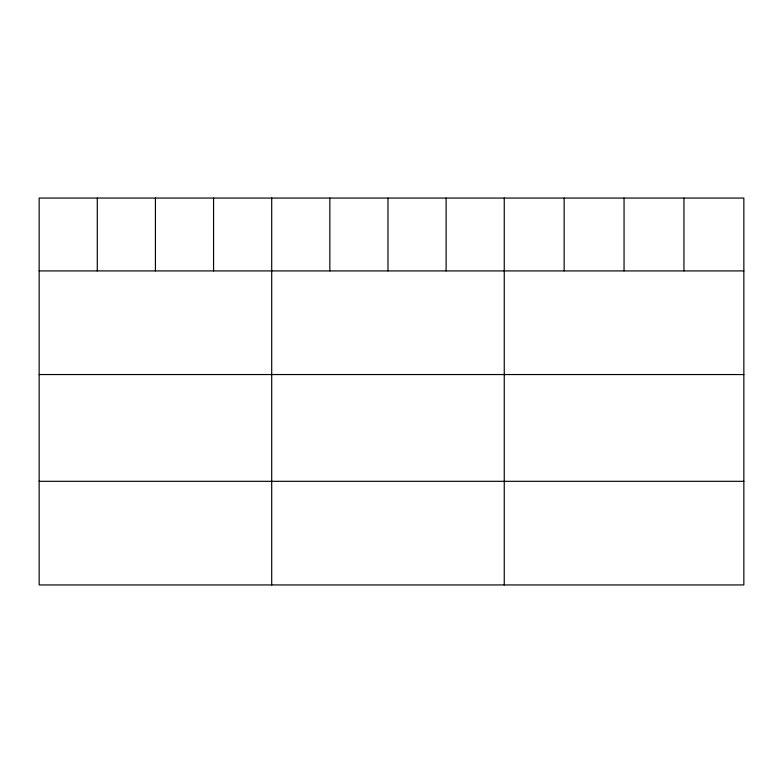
<?xml version="1.0" encoding="UTF-8"?>
<svg xmlns="http://www.w3.org/2000/svg" width="783" height="783" viewBox="0 0 783 783"><rect width="100%" height="100%" fill="white"/><g stroke="black" fill="none" stroke-linecap="round" stroke-linejoin="round"><path stroke-width="1.17" d="M743.85 270.918L743.85 584.94L39.15 584.94L39.15 198.06L743.85 198.06L743.85 270.918L39.15 270.918M39.15 374.548L743.85 374.548M39.15 481.31L743.85 481.31M683.95 198.06L683.95 270.918M624.051 198.06L624.051 270.918M564.151 198.06L564.151 270.918M504.252 198.06L504.252 584.94M446.114 198.06L446.114 270.918M387.976 198.06L387.976 270.918M329.839 198.06L329.839 270.918M271.701 198.06L271.701 584.94M213.563 198.06L213.563 270.918M155.425 198.06L155.425 270.918M97.288 198.06L97.288 270.918"/></g></svg>
